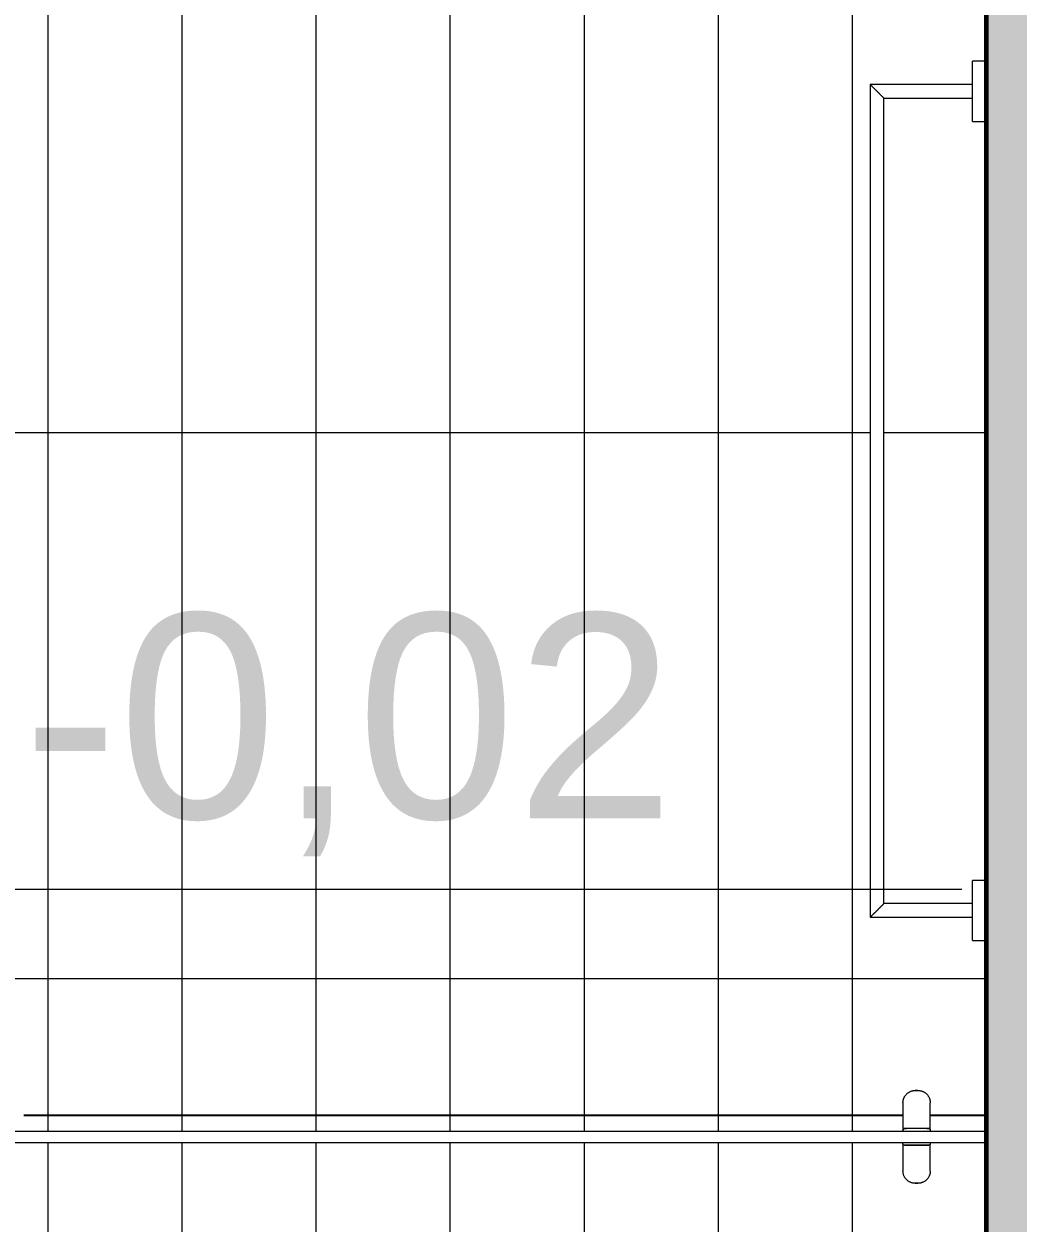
# Model space of a CAD drawing. Header units: millimetres. Extents: x -11245 to 9283, y -22520 to -3800.
# Drawn here: x 3090 to 3819, y -15509 to -14630 of the extents above; entities that cross this region are included whole.
import ezdxf

# ---------------------------------------------------------------- set-up
doc = ezdxf.new("R2010")
doc.units = ezdxf.units.MM
for name, color, linetype, lineweight in [('A-FLOR', 192, 'Continuous', 25), ('A-FLOR-PATT', 8, 'Continuous', 25), ('A-GENM', 13, 'Continuous', 9), ('A-WALL', 113, 'Continuous', 25), ('A-WALL-PATT', 111, 'Continuous', 25), ('G-ANNO-DIMS', 111, 'Continuous', 9), ('I-FURN', 30, 'Continuous', 9)]:
    doc.layers.add(name, color=color, linetype=linetype, lineweight=lineweight)
doc.styles.add('Arial', font='arial.ttf', dxfattribs={"height": 150})

# ---------------------------------------------------------------- blocks, each defined once
blk = doc.blocks.new('CRT_MGN_BNH_Box frontal F1 Tec-Vidro - CRT_MGN_BNH_Box frontal F1 Tec-Vidro-2700670-PAGINAÇÃO DE PISO TÉRREO')
at = {"layer": 'A-GENM', "color": 55}
for p, q in [((-664, 36.66), (-664, 17.76)), ((-644, 17.76), (-644, 36.66)), ((-664, 17.76), (-644, 17.76)), ((-664, 5.56), (-664, -13.34)), ((-664, 5.56), (-644, 5.56)), ((-644, -13.34), (-644, 5.56))]:
    blk.add_line(p, q, dxfattribs=at)
at = {"layer": 'A-GENM', "color": 55, "flags": 128}
for points in [[(-664, 36.66), (-663.99, 37.02), (-663.97, 37.38), (-663.94, 37.74), (-663.89, 38.09), (-663.82, 38.45), (-663.74, 38.8), (-663.65, 39.15), (-663.54, 39.49), (-663.42, 39.83), (-663.29, 40.16), (-663.14, 40.49), (-662.98, 40.81), (-662.81, 41.13), (-662.63, 41.44), (-662.43, 41.74), (-662.22, 42.03), (-662, 42.32), (-661.77, 42.59), (-661.52, 42.86), (-661.27, 43.11), (-661.01, 43.36), (-660.73, 43.59), (-660.45, 43.82), (-660.16, 44.03), (-659.86, 44.23), (-659.56, 44.42), (-659.24, 44.6), (-658.92, 44.76), (-658.59, 44.91), (-658.26, 45.05), (-657.92, 45.17), (-657.58, 45.28), (-657.23, 45.38), (-656.88, 45.46), (-656.53, 45.53), (-656.17, 45.58), (-655.82, 45.62), (-655.46, 45.65), (-655.1, 45.66), (-655, 45.66)], [(-653, 45.66), (-653, 45.66), (-653.01, 45.66), (-653.01, 45.66), (-653.02, 45.66), (-653.03, 45.66), (-653.04, 45.66), (-653.05, 45.66), (-653.06, 45.66), (-653.08, 45.66), (-653.1, 45.66), (-653.11, 45.66), (-653.13, 45.66), (-653.15, 45.66), (-653.17, 45.66), (-653.2, 45.66), (-653.22, 45.66), (-653.25, 45.66), (-653.28, 45.66), (-653.3, 45.66), (-653.33, 45.66), (-653.36, 45.66), (-653.39, 45.66), (-653.43, 45.66), (-653.46, 45.66), (-653.49, 45.66), (-653.53, 45.66), (-653.56, 45.66), (-653.6, 45.66), (-653.64, 45.66), (-653.68, 45.66), (-653.71, 45.66), (-653.75, 45.66), (-653.79, 45.66), (-653.83, 45.66), (-653.87, 45.66), (-653.91, 45.66), (-653.95, 45.66), (-653.99, 45.66), (-654.03, 45.66), (-654.07, 45.66), (-654.11, 45.66), (-654.15, 45.66), (-654.19, 45.66), (-654.23, 45.66), (-654.27, 45.66), (-654.3, 45.66), (-654.34, 45.66), (-654.38, 45.66), (-654.42, 45.66), (-654.45, 45.66), (-654.49, 45.66), (-654.52, 45.66), (-654.56, 45.66), (-654.59, 45.66), (-654.62, 45.66), (-654.65, 45.66), (-654.68, 45.66), (-654.71, 45.66), (-654.74, 45.66), (-654.76, 45.66), (-654.79, 45.66), (-654.81, 45.66), (-654.84, 45.66), (-654.86, 45.66), (-654.88, 45.66), (-654.9, 45.66), (-654.91, 45.66), (-654.93, 45.66), (-654.94, 45.66), (-654.95, 45.66), (-654.97, 45.66), (-654.98, 45.66), (-654.98, 45.66), (-654.99, 45.66), (-654.99, 45.66), (-655, 45.66)], [(-655, 45.66), (-655, 45.66), (-654.99, 45.66), (-654.99, 45.66), (-654.98, 45.66), (-654.97, 45.66), (-654.96, 45.66), (-654.95, 45.66), (-654.94, 45.66), (-654.92, 45.66), (-654.9, 45.66), (-654.89, 45.66), (-654.87, 45.66), (-654.85, 45.66), (-654.83, 45.66), (-654.8, 45.66), (-654.78, 45.66), (-654.75, 45.66), (-654.72, 45.66), (-654.7, 45.66), (-654.67, 45.66), (-654.64, 45.66), (-654.61, 45.66), (-654.57, 45.66), (-654.54, 45.66), (-654.51, 45.66), (-654.47, 45.66), (-654.44, 45.66), (-654.4, 45.66), (-654.36, 45.66), (-654.32, 45.66), (-654.29, 45.66), (-654.25, 45.66), (-654.21, 45.66), (-654.17, 45.66), (-654.13, 45.66), (-654.09, 45.66), (-654.05, 45.66), (-654.01, 45.66), (-653.97, 45.66), (-653.93, 45.66), (-653.89, 45.66), (-653.85, 45.66), (-653.81, 45.66), (-653.77, 45.66), (-653.73, 45.66), (-653.7, 45.66), (-653.66, 45.66), (-653.62, 45.66), (-653.58, 45.66), (-653.55, 45.66), (-653.51, 45.66), (-653.48, 45.66), (-653.44, 45.66), (-653.41, 45.66), (-653.38, 45.66), (-653.35, 45.66), (-653.32, 45.66), (-653.29, 45.66), (-653.26, 45.66), (-653.24, 45.66), (-653.21, 45.66), (-653.19, 45.66), (-653.16, 45.66), (-653.14, 45.66), (-653.12, 45.66), (-653.1, 45.66), (-653.09, 45.66), (-653.07, 45.66), (-653.06, 45.66), (-653.05, 45.66), (-653.03, 45.66), (-653.02, 45.66), (-653.02, 45.66), (-653.01, 45.66), (-653.01, 45.66), (-653, 45.66)], [(-653, 45.66), (-652.64, 45.65), (-652.28, 45.63), (-651.92, 45.59), (-651.57, 45.54), (-651.21, 45.48), (-650.86, 45.4), (-650.51, 45.31), (-650.17, 45.2), (-649.83, 45.08), (-649.5, 44.95), (-649.17, 44.8), (-648.84, 44.64), (-648.53, 44.47), (-648.22, 44.28), (-647.92, 44.09), (-647.63, 43.88), (-647.34, 43.66), (-647.07, 43.42), (-646.8, 43.18), (-646.54, 42.93), (-646.3, 42.67), (-646.06, 42.39), (-645.84, 42.11), (-645.63, 41.82), (-645.43, 41.52), (-645.24, 41.21), (-645.06, 40.9), (-644.9, 40.58), (-644.75, 40.25), (-644.61, 39.92), (-644.49, 39.58), (-644.38, 39.24), (-644.28, 38.89), (-644.2, 38.54), (-644.13, 38.19), (-644.08, 37.83), (-644.04, 37.47), (-644.01, 37.12), (-644, 36.76), (-644, 36.66)], [(-662.99, 15.66), (-663.03, 15.66), (-663.08, 15.67), (-663.12, 15.67), (-663.16, 15.68), (-663.2, 15.69), (-663.24, 15.7), (-663.28, 15.71), (-663.32, 15.73), (-663.36, 15.74), (-663.4, 15.76), (-663.44, 15.78), (-663.47, 15.8), (-663.51, 15.82), (-663.54, 15.84), (-663.58, 15.87), (-663.61, 15.89), (-663.64, 15.92), (-663.67, 15.95), (-663.7, 15.98), (-663.73, 16.01), (-663.76, 16.04), (-663.79, 16.07), (-663.81, 16.11), (-663.83, 16.14), (-663.86, 16.18), (-663.88, 16.21), (-663.9, 16.25), (-663.91, 16.29), (-663.93, 16.33), (-663.94, 16.37), (-663.96, 16.41), (-663.97, 16.45), (-663.98, 16.49), (-663.98, 16.53), (-663.99, 16.57), (-664, 16.61), (-664, 16.65), (-664, 16.7), (-664, 16.74), (-664, 16.78), (-663.99, 16.82), (-663.99, 16.86), (-663.98, 16.91), (-663.97, 16.95), (-663.96, 16.99), (-663.95, 17.03), (-663.94, 17.07), (-663.92, 17.11), (-663.9, 17.14), (-663.89, 17.18), (-663.87, 17.22), (-663.85, 17.26), (-663.82, 17.29), (-663.8, 17.33), (-663.77, 17.36), (-663.75, 17.39), (-663.72, 17.42), (-663.69, 17.45), (-663.66, 17.48), (-663.63, 17.51), (-663.6, 17.54), (-663.56, 17.56), (-663.53, 17.58), (-663.49, 17.61), (-663.46, 17.63), (-663.42, 17.65), (-663.38, 17.67), (-663.34, 17.68), (-663.3, 17.7), (-663.26, 17.71), (-663.22, 17.72), (-663.18, 17.73), (-663.14, 17.74), (-663.1, 17.75), (-663.06, 17.75), (-663.02, 17.76), (-662.97, 17.76), (-662.95, 17.76)], [(-645.05, 17.76), (-645.06, 17.76), (-645.08, 17.76), (-645.11, 17.76), (-645.16, 17.76), (-645.23, 17.76), (-645.31, 17.76), (-645.4, 17.76), (-645.5, 17.76), (-645.62, 17.76), (-645.76, 17.76), (-645.9, 17.76), (-646.06, 17.76), (-646.23, 17.76), (-646.42, 17.76), (-646.61, 17.76), (-646.82, 17.76), (-647.04, 17.76), (-647.27, 17.76), (-647.51, 17.76), (-647.76, 17.76), (-648.03, 17.76), (-648.3, 17.76), (-648.58, 17.76), (-648.87, 17.76), (-649.16, 17.76), (-649.47, 17.76), (-649.78, 17.76), (-650.1, 17.76), (-650.43, 17.76), (-650.76, 17.76), (-651.09, 17.76), (-651.43, 17.76), (-651.78, 17.76), (-652.13, 17.76), (-652.48, 17.76), (-652.83, 17.76), (-653.19, 17.76), (-653.55, 17.76), (-653.9, 17.76), (-654.26, 17.76), (-654.62, 17.76), (-654.98, 17.76), (-655.33, 17.76), (-655.68, 17.76), (-656.03, 17.76), (-656.38, 17.76), (-656.72, 17.76), (-657.06, 17.76), (-657.4, 17.76), (-657.72, 17.76), (-658.05, 17.76), (-658.36, 17.76), (-658.67, 17.76), (-658.97, 17.76), (-659.27, 17.76), (-659.55, 17.76), (-659.83, 17.76), (-660.1, 17.76), (-660.35, 17.76), (-660.6, 17.76), (-660.84, 17.76), (-661.06, 17.76), (-661.28, 17.76), (-661.48, 17.76), (-661.67, 17.76), (-661.85, 17.76), (-662.01, 17.76), (-662.17, 17.76), (-662.31, 17.76), (-662.43, 17.76), (-662.55, 17.76), (-662.65, 17.76), (-662.73, 17.76), (-662.8, 17.76), (-662.86, 17.76), (-662.9, 17.76), (-662.93, 17.76), (-662.95, 17.76), (-662.95, 17.76)], [(-662.95, 17.76), (-662.94, 17.76), (-662.92, 17.76), (-662.89, 17.76), (-662.84, 17.76), (-662.77, 17.76), (-662.69, 17.76), (-662.6, 17.76), (-662.5, 17.76), (-662.38, 17.76), (-662.24, 17.76), (-662.1, 17.76), (-661.94, 17.76), (-661.77, 17.76), (-661.58, 17.76), (-661.39, 17.76)], [(-646.52, 17.76), (-646.33, 17.76), (-646.15, 17.76), (-645.99, 17.76), (-645.83, 17.76), (-645.69, 17.76), (-645.57, 17.76), (-645.45, 17.76), (-645.35, 17.76), (-645.27, 17.76), (-645.2, 17.76), (-645.14, 17.76), (-645.1, 17.76), (-645.07, 17.76), (-645.05, 17.76), (-645.05, 17.76)], [(-645.05, 17.76), (-645.01, 17.76), (-644.97, 17.75), (-644.92, 17.75), (-644.88, 17.74), (-644.84, 17.74), (-644.8, 17.73), (-644.76, 17.72), (-644.72, 17.7), (-644.68, 17.69), (-644.64, 17.67), (-644.6, 17.66), (-644.56, 17.64), (-644.53, 17.62), (-644.49, 17.6), (-644.46, 17.57), (-644.42, 17.55), (-644.39, 17.52), (-644.36, 17.5), (-644.33, 17.47), (-644.3, 17.44), (-644.27, 17.41), (-644.24, 17.38), (-644.21, 17.34), (-644.19, 17.31), (-644.17, 17.27), (-644.14, 17.24), (-644.12, 17.2), (-644.1, 17.16), (-644.09, 17.13), (-644.07, 17.09), (-644.06, 17.05), (-644.04, 17.01), (-644.03, 16.97), (-644.02, 16.93), (-644.02, 16.89), (-644.01, 16.84), (-644, 16.8), (-644, 16.76), (-644, 16.72), (-644, 16.68), (-644, 16.64), (-644.01, 16.59), (-644.01, 16.55), (-644.02, 16.51), (-644.03, 16.47), (-644.04, 16.43), (-644.05, 16.39), (-644.06, 16.35), (-644.08, 16.31), (-644.1, 16.27), (-644.11, 16.23), (-644.13, 16.2), (-644.15, 16.16), (-644.18, 16.12), (-644.2, 16.09), (-644.23, 16.06), (-644.25, 16.02), (-644.28, 15.99), (-644.31, 15.96), (-644.34, 15.93), (-644.37, 15.91), (-644.4, 15.88), (-644.44, 15.85), (-644.47, 15.83), (-644.51, 15.81), (-644.54, 15.79), (-644.58, 15.77), (-644.62, 15.75), (-644.66, 15.73), (-644.7, 15.72), (-644.74, 15.71), (-644.78, 15.69), (-644.82, 15.68), (-644.86, 15.68), (-644.9, 15.67), (-644.94, 15.66), (-644.98, 15.66), (-645.03, 15.66)], [(-662.95, 5.56), (-662.99, 5.56), (-663.03, 5.56), (-663.08, 5.57), (-663.12, 5.57), (-663.16, 5.58), (-663.2, 5.59), (-663.24, 5.6), (-663.28, 5.61), (-663.32, 5.63), (-663.36, 5.64), (-663.4, 5.66), (-663.44, 5.68), (-663.47, 5.7), (-663.51, 5.72), (-663.54, 5.74), (-663.58, 5.77), (-663.61, 5.79), (-663.64, 5.82), (-663.67, 5.85), (-663.7, 5.88), (-663.73, 5.91), (-663.76, 5.94), (-663.79, 5.97), (-663.81, 6.01), (-663.83, 6.04), (-663.86, 6.08), (-663.88, 6.11), (-663.9, 6.15), (-663.91, 6.19), (-663.93, 6.23), (-663.94, 6.27), (-663.96, 6.31), (-663.97, 6.35), (-663.98, 6.39), (-663.98, 6.43), (-663.99, 6.47), (-664, 6.51), (-664, 6.56), (-664, 6.6), (-664, 6.64), (-664, 6.68), (-663.99, 6.72), (-663.99, 6.76), (-663.98, 6.81), (-663.97, 6.85), (-663.96, 6.89), (-663.95, 6.93), (-663.94, 6.97), (-663.92, 7.01), (-663.9, 7.05), (-663.89, 7.08), (-663.87, 7.12), (-663.85, 7.16), (-663.82, 7.19), (-663.8, 7.23), (-663.77, 7.26), (-663.75, 7.29), (-663.72, 7.32), (-663.69, 7.35), (-663.66, 7.38), (-663.63, 7.41), (-663.6, 7.44), (-663.56, 7.46), (-663.53, 7.49), (-663.49, 7.51), (-663.46, 7.53), (-663.42, 7.55), (-663.38, 7.57), (-663.34, 7.58), (-663.3, 7.6), (-663.26, 7.61), (-663.22, 7.62), (-663.18, 7.63), (-663.14, 7.64), (-663.1, 7.65), (-663.06, 7.65), (-663.02, 7.66), (-662.97, 7.66)], [(-662.95, 5.56), (-662.94, 5.56), (-662.92, 5.56), (-662.89, 5.56), (-662.84, 5.56), (-662.77, 5.56), (-662.69, 5.56), (-662.6, 5.56), (-662.5, 5.56), (-662.38, 5.56), (-662.24, 5.56), (-662.1, 5.56), (-661.94, 5.56), (-661.77, 5.56), (-661.58, 5.56), (-661.39, 5.56), (-661.18, 5.56), (-660.96, 5.56), (-660.73, 5.56), (-660.49, 5.56), (-660.24, 5.56), (-659.97, 5.56), (-659.7, 5.56), (-659.42, 5.56), (-659.13, 5.56), (-658.84, 5.56), (-658.53, 5.56), (-658.22, 5.56), (-657.9, 5.56), (-657.57, 5.56), (-657.24, 5.56), (-656.91, 5.56), (-656.57, 5.56), (-656.22, 5.56), (-655.87, 5.56), (-655.52, 5.56), (-655.17, 5.56), (-654.81, 5.56), (-654.45, 5.56), (-654.1, 5.56), (-653.74, 5.56), (-653.38, 5.56), (-653.02, 5.56), (-652.67, 5.56), (-652.32, 5.56), (-651.97, 5.56), (-651.62, 5.56), (-651.28, 5.56), (-650.94, 5.56), (-650.6, 5.56), (-650.28, 5.56), (-649.95, 5.56), (-649.64, 5.56), (-649.33, 5.56), (-649.03, 5.56), (-648.73, 5.56), (-648.45, 5.56), (-648.17, 5.56), (-647.9, 5.56), (-647.65, 5.56), (-647.4, 5.56), (-647.16, 5.56), (-646.94, 5.56), (-646.72, 5.56), (-646.52, 5.56), (-646.33, 5.56), (-646.15, 5.56), (-645.99, 5.56), (-645.83, 5.56), (-645.69, 5.56), (-645.57, 5.56), (-645.45, 5.56), (-645.35, 5.56), (-645.27, 5.56), (-645.2, 5.56), (-645.14, 5.56), (-645.1, 5.56), (-645.07, 5.56), (-645.05, 5.56), (-645.05, 5.56)], [(-661.48, 5.56), (-661.67, 5.56), (-661.85, 5.56), (-662.01, 5.56), (-662.17, 5.56), (-662.31, 5.56), (-662.43, 5.56), (-662.55, 5.56), (-662.65, 5.56), (-662.73, 5.56), (-662.8, 5.56), (-662.86, 5.56), (-662.9, 5.56), (-662.93, 5.56), (-662.95, 5.56), (-662.95, 5.56)], [(-645.05, 5.56), (-645.06, 5.56), (-645.08, 5.56), (-645.11, 5.56), (-645.16, 5.56), (-645.23, 5.56), (-645.31, 5.56), (-645.4, 5.56), (-645.5, 5.56), (-645.62, 5.56), (-645.76, 5.56), (-645.9, 5.56), (-646.06, 5.56), (-646.23, 5.56), (-646.42, 5.56), (-646.61, 5.56)], [(-645.01, 7.66), (-644.97, 7.65), (-644.92, 7.65), (-644.88, 7.64), (-644.84, 7.64), (-644.8, 7.63), (-644.76, 7.62), (-644.72, 7.6), (-644.68, 7.59), (-644.64, 7.58), (-644.6, 7.56), (-644.56, 7.54), (-644.53, 7.52), (-644.49, 7.5), (-644.46, 7.47), (-644.42, 7.45), (-644.39, 7.42), (-644.36, 7.4), (-644.33, 7.37), (-644.3, 7.34), (-644.27, 7.31), (-644.24, 7.28), (-644.21, 7.24), (-644.19, 7.21), (-644.17, 7.18), (-644.14, 7.14), (-644.12, 7.1), (-644.1, 7.07), (-644.09, 7.03), (-644.07, 6.99), (-644.06, 6.95), (-644.04, 6.91), (-644.03, 6.87), (-644.02, 6.83), (-644.02, 6.79), (-644.01, 6.75), (-644, 6.7), (-644, 6.66), (-644, 6.62), (-644, 6.58), (-644, 6.54), (-644.01, 6.49), (-644.01, 6.45), (-644.02, 6.41), (-644.03, 6.37), (-644.04, 6.33), (-644.05, 6.29), (-644.06, 6.25), (-644.08, 6.21), (-644.1, 6.17), (-644.11, 6.13), (-644.13, 6.1), (-644.15, 6.06), (-644.18, 6.03), (-644.2, 5.99), (-644.23, 5.96), (-644.25, 5.93), (-644.28, 5.89), (-644.31, 5.86), (-644.34, 5.83), (-644.37, 5.81), (-644.4, 5.78), (-644.44, 5.76), (-644.47, 5.73), (-644.51, 5.71), (-644.54, 5.69), (-644.58, 5.67), (-644.62, 5.65), (-644.66, 5.63), (-644.7, 5.62), (-644.74, 5.61), (-644.78, 5.6), (-644.82, 5.59), (-644.86, 5.58), (-644.9, 5.57), (-644.94, 5.56), (-644.98, 5.56), (-645.03, 5.56), (-645.05, 5.56)], [(-655, -22.34), (-655.36, -22.33), (-655.72, -22.31), (-656.08, -22.28), (-656.43, -22.23), (-656.79, -22.16), (-657.14, -22.08), (-657.49, -21.99), (-657.83, -21.88), (-658.17, -21.76), (-658.5, -21.63), (-658.83, -21.48), (-659.16, -21.32), (-659.47, -21.15), (-659.78, -20.97), (-660.08, -20.77), (-660.37, -20.56), (-660.66, -20.34), (-660.93, -20.11), (-661.2, -19.87), (-661.46, -19.61), (-661.7, -19.35), (-661.94, -19.08), (-662.16, -18.79), (-662.37, -18.5), (-662.57, -18.2), (-662.76, -17.9), (-662.94, -17.58), (-663.1, -17.26), (-663.25, -16.94), (-663.39, -16.6), (-663.51, -16.26), (-663.62, -15.92), (-663.72, -15.58), (-663.8, -15.22), (-663.87, -14.87), (-663.92, -14.52), (-663.96, -14.16), (-663.99, -13.8), (-664, -13.44), (-664, -13.34)], [(-644, -13.34), (-644.01, -13.7), (-644.03, -14.06), (-644.06, -14.42), (-644.11, -14.78), (-644.18, -15.13), (-644.26, -15.48), (-644.35, -15.83), (-644.46, -16.17), (-644.58, -16.51), (-644.71, -16.85), (-644.86, -17.18), (-645.02, -17.5), (-645.19, -17.81), (-645.37, -18.12), (-645.57, -18.42), (-645.78, -18.72), (-646, -19), (-646.23, -19.28), (-646.48, -19.54), (-646.73, -19.8), (-646.99, -20.04), (-647.27, -20.28), (-647.55, -20.5), (-647.84, -20.71), (-648.14, -20.92), (-648.44, -21.1), (-648.76, -21.28), (-649.08, -21.44), (-649.41, -21.59), (-649.74, -21.73), (-650.08, -21.85), (-650.42, -21.96), (-650.77, -22.06), (-651.12, -22.14), (-651.47, -22.21), (-651.83, -22.26), (-652.18, -22.3), (-652.54, -22.33), (-652.9, -22.34), (-653, -22.34)], [(-655, -22.34), (-655, -22.34), (-654.99, -22.34), (-654.99, -22.34), (-654.98, -22.34), (-654.97, -22.34), (-654.96, -22.34), (-654.95, -22.34), (-654.94, -22.34), (-654.92, -22.34), (-654.9, -22.34), (-654.89, -22.34), (-654.87, -22.34), (-654.85, -22.34), (-654.83, -22.34), (-654.8, -22.34), (-654.78, -22.34), (-654.75, -22.34), (-654.72, -22.34), (-654.7, -22.34), (-654.67, -22.34), (-654.64, -22.34), (-654.61, -22.34), (-654.57, -22.34), (-654.54, -22.34), (-654.51, -22.34), (-654.47, -22.34), (-654.44, -22.34), (-654.4, -22.34), (-654.36, -22.34), (-654.32, -22.34), (-654.29, -22.34), (-654.25, -22.34), (-654.21, -22.34), (-654.17, -22.34), (-654.13, -22.34), (-654.09, -22.34), (-654.05, -22.34), (-654.01, -22.34), (-653.97, -22.34), (-653.93, -22.34), (-653.89, -22.34), (-653.85, -22.34), (-653.81, -22.34), (-653.77, -22.34), (-653.73, -22.34), (-653.7, -22.34), (-653.66, -22.34), (-653.62, -22.34), (-653.58, -22.34), (-653.55, -22.34), (-653.51, -22.34), (-653.48, -22.34), (-653.44, -22.34), (-653.41, -22.34), (-653.38, -22.34), (-653.35, -22.34), (-653.32, -22.34), (-653.29, -22.34), (-653.26, -22.34), (-653.24, -22.34), (-653.21, -22.34), (-653.19, -22.34), (-653.16, -22.34), (-653.14, -22.34), (-653.12, -22.34), (-653.1, -22.34), (-653.09, -22.34), (-653.07, -22.34), (-653.06, -22.34), (-653.05, -22.34), (-653.03, -22.34), (-653.02, -22.34), (-653.02, -22.34), (-653.01, -22.34), (-653.01, -22.34), (-653, -22.34)], [(-653, -22.34), (-653, -22.34), (-653.01, -22.34), (-653.01, -22.34), (-653.02, -22.34), (-653.03, -22.34), (-653.04, -22.34), (-653.05, -22.34), (-653.06, -22.34), (-653.08, -22.34), (-653.1, -22.34), (-653.11, -22.34), (-653.13, -22.34), (-653.15, -22.34), (-653.17, -22.34), (-653.2, -22.34), (-653.22, -22.34), (-653.25, -22.34), (-653.28, -22.34), (-653.3, -22.34), (-653.33, -22.34), (-653.36, -22.34), (-653.39, -22.34), (-653.43, -22.34), (-653.46, -22.34), (-653.49, -22.34), (-653.53, -22.34), (-653.56, -22.34), (-653.6, -22.34), (-653.64, -22.34), (-653.68, -22.34), (-653.71, -22.34), (-653.75, -22.34), (-653.79, -22.34), (-653.83, -22.34), (-653.87, -22.34), (-653.91, -22.34), (-653.95, -22.34), (-653.99, -22.34), (-654.03, -22.34), (-654.07, -22.34), (-654.11, -22.34), (-654.15, -22.34), (-654.19, -22.34), (-654.23, -22.34), (-654.27, -22.34), (-654.3, -22.34), (-654.34, -22.34), (-654.38, -22.34), (-654.42, -22.34), (-654.45, -22.34), (-654.49, -22.34), (-654.52, -22.34), (-654.56, -22.34), (-654.59, -22.34), (-654.62, -22.34), (-654.65, -22.34), (-654.68, -22.34), (-654.71, -22.34), (-654.74, -22.34), (-654.76, -22.34), (-654.79, -22.34), (-654.81, -22.34), (-654.84, -22.34), (-654.86, -22.34), (-654.88, -22.34), (-654.9, -22.34), (-654.91, -22.34), (-654.93, -22.34), (-654.94, -22.34), (-654.95, -22.34), (-654.97, -22.34), (-654.98, -22.34), (-654.98, -22.34), (-654.99, -22.34), (-654.99, -22.34), (-655, -22.34)]]:
    blk.add_lwpolyline(points, dxfattribs=at)
blk = doc.blocks.new('CRT-POR-Folha-Madeira-Face Based vidro - CRT-POR-Folha-Madeira-Face Based vidro-4438600-PAGINAÇÃO DE PISO TÉRREO')
at = {"layer": 'A-GENM'}
for p, q in [((3794.38, -15441.49), (3039.38, -15441.49)), ((3039.38, -15441.49), (3039.38, -15449.49)), ((3794.38, -15449.49), (3794.38, -15441.49)), ((3039.38, -15449.49), (3794.38, -15449.49))]:
    blk.add_line(p, q, dxfattribs=at)
blk = doc.blocks.new('CABIDEIRO 60CM - CABIDEIRO 60CM-4682471-PAGINAÇÃO DE PISO TÉRREO')
at = {"layer": 'I-FURN', "color": 254}
for p, q in [((-22, 0), (-22, -10)), ((22, -10), (22, 0)), ((578, 0), (578, -10)), ((622, -10), (622, 0)), ((22, -10), (-22, -10)), ((-5, -10), (-5, -85)), ((5, -75), (5, -10)), ((622, -10), (578, -10)), ((595, -10), (595, -75)), ((605, -85), (605, -10)), ((595, -75), (5, -75)), ((-5, -85), (605, -85))]:
    blk.add_line(p, q, dxfattribs=at)
for points in [[(-5, -85), (-5, -85), (-4.91, -84.91), (-4.63, -84.63), (-4.34, -84.34), (-4.04, -84.04), (-3.76, -83.76), (-3.46, -83.46), (-3.05, -83.05), (-2.6, -82.6), (-2.21, -82.21), (-1.91, -81.91), (-1.61, -81.61), (-1.3, -81.3), (-0.98, -80.98), (-0.65, -80.65), (-0.33, -80.33), (0, -80), (0.33, -79.67), (0.65, -79.35), (0.98, -79.02), (1.3, -78.7), (1.61, -78.39), (1.91, -78.09), (2.21, -77.79), (2.5, -77.5), (2.78, -77.22), (3.13, -76.86), (3.46, -76.54), (3.76, -76.24), (4.04, -75.96), (4.34, -75.66), (4.63, -75.37), (4.91, -75.09), (5, -75), (5, -75)], [(605, -85), (605, -85), (604.91, -84.91), (604.63, -84.63), (604.34, -84.34), (604.04, -84.04), (603.76, -83.76), (603.46, -83.46), (603.05, -83.05), (602.6, -82.6), (602.21, -82.21), (601.91, -81.91), (601.61, -81.61), (601.3, -81.3), (600.98, -80.98), (600.65, -80.65), (600.33, -80.33), (600, -80), (599.67, -79.67), (599.35, -79.35), (599.02, -79.02), (598.7, -78.7), (598.39, -78.39), (598.09, -78.09), (597.79, -77.79), (597.5, -77.5), (597.22, -77.22), (596.86, -76.87), (596.54, -76.54), (596.24, -76.24), (595.96, -75.96), (595.66, -75.66), (595.37, -75.37), (595.09, -75.09), (595, -75), (595, -75)]]:
    blk.add_open_spline(points, degree=3, knots=[0, 0, 0, 0, 0.083333, 0.125, 0.166667, 0.208333, 0.229167, 0.25, 0.291667, 0.333333, 0.354167, 0.375, 0.395833, 0.416667, 0.4375, 0.458333, 0.479167, 0.5, 0.520833, 0.541667, 0.5625, 0.583333, 0.604167, 0.625, 0.645833, 0.666667, 0.6875, 0.708333, 0.75, 0.770833, 0.791667, 0.833333, 0.875, 0.916667, 1, 1, 1, 1], dxfattribs=at)
blk = doc.blocks.new('Elevações de ponto - Tag de Nível em Plantas de Pisos NA-224974-PAGINAÇÃO DE PISO TÉRREO')
at = {"layer": 'G-ANNO-DIMS'}
h = blk.add_hatch(color=256, dxfattribs=at)
edge = h.paths.add_edge_path()
edge.add_line((0, 0), (-2, 0))
edge.add_arc((0, 0), 2, 90, 180, ccw=False)
edge.add_line((0, 2), (0, 0))
h = blk.add_hatch(color=256, dxfattribs=at)
edge = h.paths.add_edge_path()
edge.add_line((0, 0), (2, 0))
edge.add_arc((0, 0), 2, 270, 360, ccw=False)
edge.add_line((0, -2), (0, 0))
for p, q in [((0, 3), (0, -3)), ((0, 0), (0, 2)), ((-3, 0), (12, 0)), ((-2, 0), (0, 0)), ((0, 0), (0, -2)), ((2, 0), (0, 0))]:
    blk.add_line(p, q, dxfattribs=at)
blk.add_circle((0, 0), 2, dxfattribs=at)
for start, end in [(90, 180), (270, 360)]:
    blk.add_arc((0, 0), 2, start, end, dxfattribs=at)

msp = doc.modelspace()

# ---------------------------------------------------------------- hatches: boundary and pattern name
at = {"layer": 'A-FLOR-PATT', "lineweight": 9}
h = msp.add_hatch(dxfattribs=at)
h.set_pattern_fill('FP_9', color=9, style=0, pattern_type=2)
h.set_pattern_definition([(0, (2322.4, -14529.65), (0, 400), []), (90, (2322.38, -14529.65), (-98.2, 6e-15), [])])
h.paths.add_polyline_path([(3794.78, -15429.65), (3795.38, -15429.65), (3795.38, -15301.65), (3785.38, -15300.9), (3785.38, -15284.65), (3710.38, -15283.98), (3711.05, -14674.65), (3785.38, -14673.96), (3785.38, -14657.65), (3795.38, -14657.65), (3795.38, -13729.65), (3697.18, -13729.65), (3696.84, -13338.19), (3695.38, -13334.65), (3695.38, -14029.65), (3665.38, -14029.65), (3665.38, -13329.65), (2995.38, -13329.65), (2995.38, -13334.65), (2993.92, -13338.19), (2990.38, -13339.65), (2895.38, -13339.65), (2895.38, -13329.65), (2885.38, -13329.65), (2885.38, -13659.65), (2905.38, -13659.65), (2905.38, -14629.65), (2385.38, -14629.65), (2385.38, -14631.03), (2395.38, -14631.78), (2395.38, -14648.03), (2450.38, -14648.7), (2451.24, -14662.39), (2504.34, -14662.39), (2504.34, -14784.63), (2450.38, -14784.63), (2449.71, -14794.19), (2447.88, -14797.36), (2442.88, -14797.16), (2441.62, -14796.03), (2440.38, -14791.73), (2440.38, -14784.63), (2398.34, -14784.63), (2398.34, -14662.39), (2440.38, -14662.39), (2440.38, -14658.03), (2395.38, -14658.72), (2395.38, -14675.03), (2385.38, -14675.03), (2385.38, -14847.15), (2465.55, -14850.52), (2480.98, -14851.85), (2517.02, -14855.52), (2536.06, -14863.54), (2540.79, -14867.95), (2548.16, -14877.42), (2550.87, -14885.83), (2551.8, -14891.05), (2552.81, -14894.8), (2553.28, -14910.11), (2562.56, -14910.11), (2579.08, -14908.74), (2604.59, -14901.39), (2605.38, -14901.12), (2605.38, -14895.88), (2733.95, -14852.33), (2779.87, -14841.4), (2816.22, -14839.58), (2838.66, -14839.9), (2869.11, -14844.22), (2894.25, -14850.06), (2928.29, -14862.56), (2939.58, -14867.1), (2987.74, -14897.38), (3017.39, -14926.94), (3034.24, -14955.27), (3039.87, -14966.27), (3048, -14994.32), (3050.93, -15007.6), (3051.77, -15036.72), (3049.79, -15056.85), (3043.55, -15081.51), (3037.72, -15097.55), (3023.1, -15123.27), (3015.71, -15134.31), (3005.47, -15144.94), (2982.91, -15165.47), (2937.86, -15192.89), (2900.97, -15206.93), (2884.56, -15212.01), (2861.34, -15216.6), (2833.69, -15219.92), (2794.18, -15218.81), (2779.87, -15217.9), (2721.22, -15203.35), (2605.38, -15163.03), (2604.59, -15157.91), (2585.51, -15152.2), (2579.08, -15150.57), (2553.17, -15149.19), (2551.8, -15168.26), (2546.47, -15184.4), (2542.52, -15189.46), (2533.7, -15197.67), (2525.12, -15201.29), (2519.65, -15202.79), (2515.73, -15203.91), (2485.38, -15207.46), (2485.38, -15234.03), (2462.38, -15234.03), (2462.38, -15228.15), (2456.18, -15228.15), (2455.38, -15228.15), (2429.47, -15228.15), (2427.93, -15262.15), (2424.66, -15361.65), (2435.16, -15362.19), (2435.16, -15400.65), (2428.78, -15400.65), (2428.78, -15403.15), (2435.16, -15403.15), (2435.16, -15409.14), (2401.12, -15409.14), (2401.12, -15403.15), (2407.49, -15403.15), (2407.49, -15400.65), (2385.38, -15399.9), (2385.72, -15427.41), (3090.38, -15427.41), (3090.38, -15429.65), (3734.38, -15429.65), (3734.38, -15420.49), (3737.02, -15414.13), (3744.38, -15411.49), (3751.74, -15414.13), (3754.38, -15420.49), (3754.38, -15429.65)])
h.paths.add_polyline_path([(2392.77, -15366.4), (2401.12, -15366.4), (2401.12, -15362.19), (2416.22, -15361.65), (2421.47, -15228.15), (2395.38, -15228.15), (2395.38, -15240.68), (2385.38, -15240.68), (2385.38, -15366.4), (2391.91, -15366.4)])
h.paths.add_polyline_path([(3785.38, -15274.65), (3785.38, -15257.65), (3795.38, -15257.65), (3794.78, -14701.65), (3785.38, -14700.9), (3785.38, -14684.65), (3720.38, -14685.34), (3720.38, -15274.65)])
h = msp.add_hatch(dxfattribs=at)
h.set_pattern_fill('FP_17', color=9, style=0, pattern_type=2)
h.set_pattern_definition([(0, (3206.2, -14929.65), (0, 400), []), (90, (3206.18, -14929.65), (-98.2, 6e-15), [])])
h.paths.add_polyline_path([(2385.38, -16329.65), (2590.38, -16329.65), (2590.38, -16319.65), (3590.38, -16319.65), (3590.38, -16329.65), (3795.38, -16329.65), (3794.78, -15429.65), (3754.38, -15429.65), (3754.38, -15439.39), (3734.38, -15439.39), (3734.38, -15429.65), (3090.38, -15429.65), (3090.38, -15435.41), (2385.38, -15435.41), (2386.22, -15657.25), (2388.1, -15668.53), (2386.23, -15677.76), (2385.38, -15681.36), (2385.38, -15683.69), (2419.78, -15687.52), (2421.15, -15682.57), (2423.37, -15677.8), (2425.97, -15674.8), (2427.88, -15673.78), (2427.88, -15529.65), (2482.88, -15529.65), (2482.88, -15864.78), (2506.98, -15864.16), (2509.13, -15854.41), (2511.31, -15847.47), (2512.1, -15846.46), (2512.41, -15844.8), (2517.76, -15833.88), (2523.41, -15826.25), (2525.57, -15824.36), (2525.87, -15824.54), (2528.17, -15821.75), (2530, -15820.45), (2529.65, -15819.25), (2541.71, -15809.87), (2546.7, -15807.14), (2546.92, -15808.42), (2550.97, -15806.15), (2550.97, -15805.48), (2563.43, -15801.41), (2573.04, -15800.16), (2594.62, -15801.24), (2600.58, -15803.34), (2601.44, -15804.01), (2602.96, -15803.73), (2604.73, -15804.7), (2610.96, -15806.79), (2632.44, -15822.45), (2647.27, -15846.08), (2652.3, -15876.61), (2646.25, -15905.12), (2630.14, -15929.13), (2608.11, -15944.14), (2601.31, -15945.58), (2600.22, -15946.93), (2589.89, -15949.14), (2587.55, -15948.69), (2586.33, -15948.75), (2581.14, -15949.78), (2568.95, -15948.99), (2559.72, -15947.3), (2551.22, -15944.07), (2546.51, -15942.03), (2535.64, -15935.52), (2527.62, -15928.4), (2528.17, -15927.81), (2523.41, -15923.44), (2516.37, -15912.91), (2512.66, -15905.32), (2513.5, -15905.32), (2512.1, -15903.1), (2510.78, -15898.92), (2510.02, -15898.19), (2506.6, -15884.53), (2499.13, -15884.78), (2482.88, -15884.78), (2482.88, -16229.65), (2427.88, -16229.65), (2427.24, -15967.45), (2426.15, -15969.37), (2421.55, -15968.01), (2420.38, -15965.45), (2420.02, -15893.43), (2395.38, -15893.43), (2395.38, -15934.65), (2385.38, -15934.65), (2385.38, -16241.66)])
h.paths.add_polyline_path([(2576.95, -15949.34), (2576.35, -15948.78), (2576.69, -15949.26)])
h.paths.add_polyline_path([(2420.38, -15845.87), (2419.53, -15719.77), (2385.38, -15723.88), (2385.38, -15804.65), (2395.38, -15804.65), (2395.38, -15845.87), (2412.76, -15845.87)])
h.paths.add_polyline_path([(2418.42, -15711.9), (2417.7, -15709.99), (2416.59, -15710.21), (2418.38, -15711.87)])
h.paths.add_polyline_path([(2415.6, -15708.69), (2414.62, -15702.92), (2414.62, -15706.3), (2415.5, -15708.54)])
h.paths.add_polyline_path([(2415.72, -15698.68), (2418.31, -15697.21), (2418, -15695.98), (2416.14, -15698.04)])
h.paths.add_polyline_path([(3744.38, -15449.49), (3039.38, -15449.49), (3039.38, -15441.49), (3737.33, -15440.82), (3737.33, -15440.05), (3745.38, -15439.48), (3751.43, -15440.82), (3751.43, -15441.49), (3794.38, -15441.49), (3794.38, -15449.49), (3745.38, -15449.49)])
h.paths.add_polyline_path([(3744.38, -15479.49), (3736.87, -15476.51), (3734.38, -15470.49), (3734.38, -15451.59), (3737.33, -15450.92), (3737.33, -15450.15), (3745.39, -15449.58), (3751.43, -15450.92), (3751.43, -15451.59), (3754.38, -15451.59), (3754.38, -15470.49), (3751.74, -15476.86), (3745.53, -15478.92)])
at = {"layer": 'A-WALL-PATT'}
msp.add_hatch(color=256, dxfattribs=at).paths.add_polyline_path([(3881.16, -16329.65), (3975.38, -16329.65), (3975.38, -13329.65), (3795.38, -13329.65), (3795.38, -16329.65)])

# ---------------------------------------------------------------- linework, layer by layer
at = {"layer": 'A-FLOR'}
for p, q in [((3090.38, -15429.65), (3734.38, -15429.65)), ((3754.38, -15429.65), (3795.38, -15429.65))]:
    msp.add_line(p, q, dxfattribs=at)
at = {"layer": 'A-WALL', "lineweight": 60}
msp.add_line((3795.38, -13729.65), (3795.38, -16329.65), dxfattribs=at)

# ---------------------------------------------------------------- block references
at = {"layer": 'A-GENM', "color": 55, "rotation": 180}
msp.add_blockref('CRT_MGN_BNH_Box frontal F1 Tec-Vidro - CRT_MGN_BNH_Box frontal F1 Tec-Vidro-2700670-PAGINAÇÃO DE PISO TÉRREO', (3090.38, -15433.83), dxfattribs=at)
at = {"layer": 'A-GENM', "color": 55}
msp.add_blockref('CRT-POR-Folha-Madeira-Face Based vidro - CRT-POR-Folha-Madeira-Face Based vidro-4438600-PAGINAÇÃO DE PISO TÉRREO', (0, 0), dxfattribs=at)
at = {"layer": 'G-ANNO-DIMS', "xscale": 74.99999999999996, "yscale": 74.99999999999996, "zscale": 74.99999999999996}
msp.add_blockref('Elevações de ponto - Tag de Nível em Plantas de Pisos NA-224974-PAGINAÇÃO DE PISO TÉRREO', (2877.54, -15263.96), dxfattribs=at)
at = {"layer": 'I-FURN', "color": 254, "rotation": 269.9999999999996}
msp.add_blockref('CABIDEIRO 60CM - CABIDEIRO 60CM-4682471-PAGINAÇÃO DE PISO TÉRREO', (3795.38, -14679.65), dxfattribs=at)

# ---------------------------------------------------------------- texts
at = {"layer": 'G-ANNO-DIMS', "insert": (3089.57, -15062.16), "char_height": 150, "width": 571.1174, "attachment_point": 1, "line_spacing_factor": 0.941778, "style": 'Arial'}
msp.add_mtext('-0,02', dxfattribs=at)

doc.saveas('drawing.dxf')
